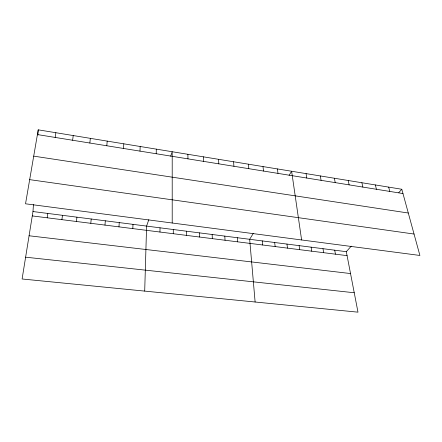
<?xml version="1.0" encoding="UTF-8"?>
<svg xmlns="http://www.w3.org/2000/svg" width="442" height="442" viewBox="0 0 442 442"><rect width="100%" height="100%" fill="white"/><g stroke="black" fill="none" stroke-linecap="round" stroke-linejoin="round"><path stroke-width="0.66" d="M159.965 232.033L160.021 227.818M156.214 153.739L156.308 149.136M144.7 291.096L146.595 226.094L148.794 219.696M139.987 151.12L140.175 146.495M132.81 228.608L132.998 224.354M123.522 148.462L123.804 143.821M118.981 226.862L119.241 222.591M351.202 246.183L346.313 251.68L357.987 312.168L22.1 278.99L32.984 211.541L33.437 204.513M37.885 135.086L38.222 129.832L401.8 189.259L419.9 255.459L25.531 203.795L38.222 129.832M104.981 225.094L105.306 220.807M106.815 145.766L107.196 141.108M90.803 223.309L91.207 219M89.853 143.031L90.339 138.352M76.449 221.497L76.925 217.171M61.913 219.663L62.46 215.32M72.637 140.252L73.228 135.556M47.189 217.801L47.819 213.442M55.156 137.434L55.858 132.716M170.684 156.159L172.203 151.733L172.209 223.011M253.332 233.348L249.664 239.299L255.122 302.008M289.145 175.27L291.621 171.253L301.61 239.962M398.75 192.69L401.8 189.259M25.619 257.183L354.241 292.753M29.078 235.768L350.534 273.554M32.277 215.923L347.081 255.647M32.984 211.541L346.313 251.68M29.68 179.64L414.049 234.05M33.708 156.137L408.298 213.027M37.41 134.567L402.977 193.557M388.673 187.115L389.783 191.43M375.363 184.938L376.418 189.27M361.882 182.734L362.871 187.088M348.213 180.502L349.136 184.867M334.356 178.237L335.213 182.623M334.716 250.194L335.434 254.178M320.306 175.938L321.096 180.347M322.986 248.691L323.66 252.691M306.063 173.612L306.781 178.038M311.118 247.172L311.743 251.189M299.118 245.636L299.687 249.669M277.41 168.927L277.985 173.386M286.969 244.078L287.488 248.128M274.681 242.503L275.151 246.57M263.001 166.573L263.498 171.048M262.244 240.912L262.659 244.995M248.393 164.186L248.813 168.678M233.58 161.766L233.923 166.28M237.304 237.719L237.608 241.835M224.801 236.116L225.05 240.249M218.563 159.308L218.823 163.844M212.149 234.492L212.337 238.647M203.326 156.822L203.502 161.369M199.353 232.857L199.48 237.023M187.878 154.297L187.966 158.86M186.397 231.194L186.463 235.382M173.286 229.514L173.292 233.719"/></g></svg>
